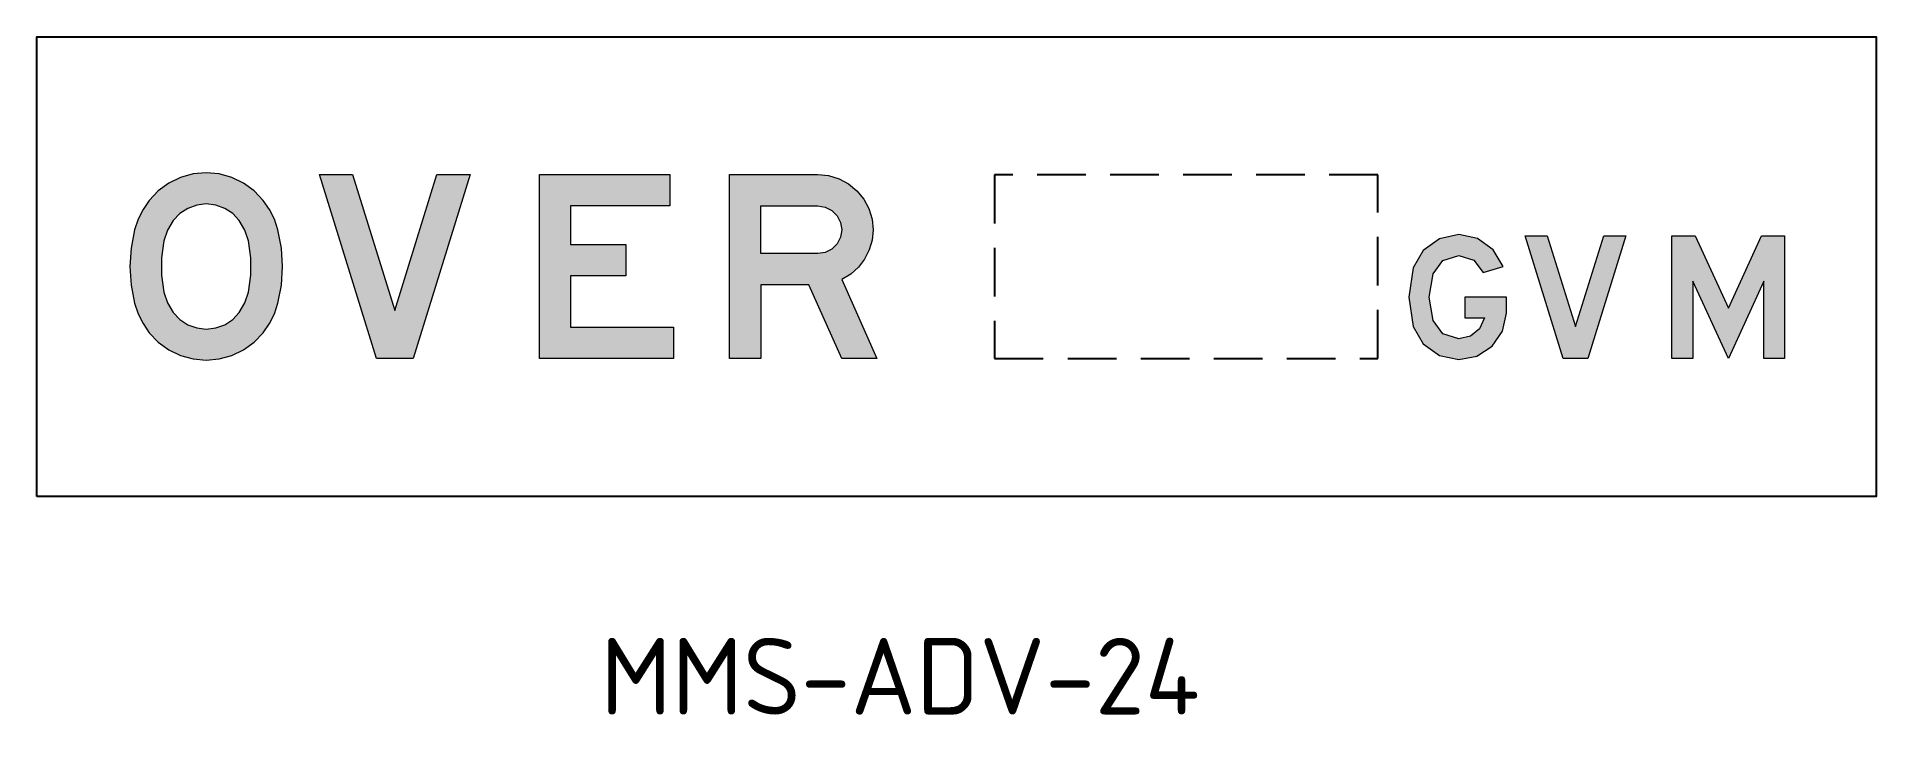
# Model space of a CAD drawing. Extents: x 132 to 252, y 193 to 238.
import ezdxf

# ---------------------------------------------------------------- set-up
doc = ezdxf.new("R2010")
doc.units = 0
doc.header["$LTSCALE"] = 0.5
doc.linetypes.add('HIDDEN', pattern=[9.525, 6.35, -3.175])
doc.layers.add('L25', color=1, linetype='CONTINUOUS')
doc.styles.add('ISO', font='iso3098b.shx')

msp = doc.modelspace()

# ---------------------------------------------------------------- hatches: boundary and pattern name
at = {"layer": 'L25'}
h = msp.add_hatch(color=256, dxfattribs=at)
h.paths.add_polyline_path([(165.1, 229.07), (173.62, 229.07), (173.62, 227.03), (167.14, 227.03), (167.14, 224.51), (170.74, 224.51), (170.74, 222.47), (167.14, 222.47), (167.14, 219.11), (173.86, 219.11), (173.86, 217.07), (165.1, 217.07)])
h.paths.add_polyline_path([(150.75, 229.07), (152.91, 229.07), (155.67, 220.19), (158.42, 229.07), (160.58, 229.07), (156.86, 217.07), (154.47, 217.07)])
h.paths.add_polyline_path([(183.27, 223.91), (179.55, 223.91), (179.55, 227.03), (183.27, 227.03), (183.75, 226.95), (184.19, 226.73), (184.53, 226.38), (184.75, 225.95), (184.83, 225.47), (184.75, 224.98), (184.53, 224.55), (184.19, 224.2), (183.75, 223.98)], flags=16)
h.paths.add_polyline_path([(184.83, 222.23), (187.11, 217.07), (184.83, 217.07), (182.67, 221.87), (179.55, 221.87), (179.55, 217.07), (177.51, 217.07), (177.51, 229.07), (183.27, 229.07), (183.97, 229), (184.65, 228.8), (185.27, 228.46), (185.82, 228.02), (186.27, 227.47), (186.6, 226.85), (186.8, 226.17), (186.87, 225.47), (186.81, 224.8), (186.62, 224.15), (186.32, 223.55), (185.91, 223.02), (185.41, 222.57)])
h.paths.add_polyline_path([(143.37, 218.99), (143.99, 219.06), (144.58, 219.27), (145.1, 219.61), (145.53, 220.07), (145.9, 220.69), (146.13, 221.39), (146.28, 222.5), (146.28, 223.63), (146.13, 224.75), (145.9, 225.44), (145.53, 226.07), (145.1, 226.52), (144.58, 226.86), (143.99, 227.07), (143.37, 227.15), (142.75, 227.07), (142.17, 226.86), (141.64, 226.52), (141.21, 226.07), (140.84, 225.44), (140.61, 224.75), (140.46, 223.63), (140.46, 222.5), (140.61, 221.39), (140.84, 220.69), (141.21, 220.07), (141.64, 219.61), (142.17, 219.27), (142.75, 219.06)], flags=16)
h.paths.add_polyline_path([(147.09, 218.75), (147.5, 219.34), (147.82, 219.98), (148.05, 220.67), (148.28, 221.86), (148.35, 223.07), (148.28, 224.27), (148.05, 225.47), (147.82, 226.15), (147.5, 226.79), (147.09, 227.38), (146.5, 228), (145.81, 228.51), (145.04, 228.88), (144.22, 229.11), (143.37, 229.19), (142.52, 229.11), (141.7, 228.88), (140.93, 228.51), (140.24, 228), (139.66, 227.38), (139.25, 226.79), (138.93, 226.15), (138.7, 225.47), (138.47, 224.27), (138.39, 223.07), (138.47, 221.86), (138.7, 220.67), (138.93, 219.98), (139.25, 219.34), (139.66, 218.75), (140.24, 218.13), (140.93, 217.63), (141.7, 217.26), (142.52, 217.04), (143.37, 216.96), (144.22, 217.04), (145.04, 217.26), (145.81, 217.63), (146.5, 218.13)])
h.paths.add_polyline_path([(159.82, 196.81), (165.8, 196.81), (165.8, 193.06), (159.82, 193.06)], flags=9)
h = msp.add_hatch(color=256, dxfattribs=at)
h.paths.add_polyline_path([(238.98, 225.07), (240.5, 225.07), (242.66, 220.35), (244.82, 225.07), (246.33, 225.07), (246.33, 217.07), (244.97, 217.07), (244.97, 222.11), (242.66, 217.07), (240.34, 222.11), (240.34, 217.07), (238.98, 217.07)])
h.paths.add_polyline_path([(229.41, 225.07), (230.85, 225.07), (232.69, 219.15), (234.53, 225.07), (235.97, 225.07), (233.49, 217.07), (231.89, 217.07)])
h.paths.add_polyline_path([(225.07, 225.15), (223.81, 224.87), (222.76, 224.11), (222.11, 222.99), (221.82, 221.07), (222.11, 219.15), (222.76, 218.03), (223.81, 217.27), (225.07, 216.99), (226.25, 217.22), (227.26, 217.87), (227.93, 218.86), (228.19, 220.03), (228.19, 221.07), (225.47, 221.07), (225.47, 219.71), (226.75, 219.71), (226.43, 219.01), (225.83, 218.52), (225.07, 218.35), (224.04, 218.68), (223.4, 219.55), (223.15, 221.07), (223.4, 222.59), (224.04, 223.46), (225.07, 223.79), (226.05, 223.48), (226.67, 222.67), (227.96, 223.06), (227.32, 224.15), (226.3, 224.89)])

# ---------------------------------------------------------------- linework, layer by layer
msp.add_lwpolyline([(132.32, 208.06), (132.32, 238.06), (252.3, 238.06), (252.3, 208.06)], close=True, dxfattribs=at)
at = {"layer": 'L25', "lineweight": 0}
for points in [[(147.09, 218.75), (147.5, 219.34), (147.82, 219.98), (148.05, 220.67), (148.28, 221.86), (148.35, 223.07), (148.28, 224.27), (148.05, 225.47), (147.82, 226.15), (147.5, 226.79), (147.09, 227.38), (146.5, 228), (145.81, 228.51), (145.04, 228.88), (144.22, 229.11), (143.37, 229.19), (142.52, 229.11), (141.7, 228.88), (140.93, 228.51), (140.24, 228), (139.66, 227.38), (139.25, 226.79), (138.93, 226.15), (138.7, 225.47), (138.47, 224.27), (138.39, 223.07), (138.47, 221.86), (138.7, 220.67), (138.93, 219.98), (139.25, 219.34), (139.66, 218.75), (140.24, 218.13), (140.93, 217.63), (141.7, 217.26), (142.52, 217.04), (143.37, 216.96), (144.22, 217.04), (145.04, 217.26), (145.81, 217.63), (146.5, 218.13)], [(150.75, 229.07), (152.91, 229.07), (155.67, 220.19), (158.42, 229.07), (160.58, 229.07), (156.86, 217.07), (154.47, 217.07), (150.75, 229.07)], [(165.1, 229.07), (173.62, 229.07), (173.62, 227.03), (167.14, 227.03), (167.14, 224.51), (170.74, 224.51), (170.74, 222.47), (167.14, 222.47), (167.14, 219.11), (173.86, 219.11), (173.86, 217.07), (165.1, 217.07), (165.1, 229.07)], [(184.83, 222.23), (187.11, 217.07), (184.83, 217.07), (182.67, 221.87), (179.55, 221.87), (179.55, 217.07), (177.51, 217.07), (177.51, 229.07), (183.27, 229.07), (183.97, 229), (184.65, 228.8), (185.27, 228.46), (185.82, 228.02), (186.27, 227.47), (186.6, 226.85), (186.8, 226.17), (186.87, 225.47), (186.81, 224.8), (186.62, 224.15), (186.32, 223.55), (185.91, 223.02), (185.41, 222.57)], [(143.37, 218.99), (143.99, 219.06), (144.58, 219.27), (145.1, 219.61), (145.53, 220.07), (145.9, 220.69), (146.13, 221.39), (146.28, 222.5), (146.28, 223.63), (146.13, 224.75), (145.9, 225.44), (145.53, 226.07), (145.1, 226.52), (144.58, 226.86), (143.99, 227.07), (143.37, 227.15), (142.75, 227.07), (142.17, 226.86), (141.64, 226.52), (141.21, 226.07), (140.84, 225.44), (140.61, 224.75), (140.46, 223.63), (140.46, 222.5), (140.61, 221.39), (140.84, 220.69), (141.21, 220.07), (141.64, 219.61), (142.17, 219.27), (142.75, 219.06)], [(183.27, 223.91), (179.55, 223.91), (179.55, 227.03), (183.27, 227.03), (183.75, 226.95), (184.19, 226.73), (184.53, 226.38), (184.75, 225.95), (184.83, 225.47), (184.75, 224.98), (184.53, 224.55), (184.19, 224.2), (183.75, 223.98)], [(225.07, 225.15), (223.81, 224.87), (222.76, 224.11), (222.11, 222.99), (221.82, 221.07), (222.11, 219.15), (222.76, 218.03), (223.81, 217.27), (225.07, 216.99), (226.25, 217.22), (227.26, 217.87), (227.93, 218.86), (228.19, 220.03), (228.19, 221.07), (225.47, 221.07), (225.47, 219.71), (226.75, 219.71), (226.43, 219.01), (225.83, 218.52), (225.07, 218.35), (224.04, 218.68), (223.4, 219.55), (223.15, 221.07), (223.4, 222.59), (224.04, 223.46), (225.07, 223.79), (226.05, 223.48), (226.67, 222.67), (227.96, 223.06), (227.32, 224.15), (226.3, 224.89)], [(229.41, 225.07), (230.85, 225.07), (232.69, 219.15), (234.53, 225.07), (235.97, 225.07), (233.49, 217.07), (231.89, 217.07), (229.41, 225.07)], [(238.98, 225.07), (240.5, 225.07), (242.66, 220.35), (244.82, 225.07), (246.33, 225.07), (246.33, 217.07), (244.97, 217.07), (244.97, 222.11), (242.66, 217.07), (240.34, 222.11), (240.34, 217.07), (238.98, 217.07), (238.98, 225.07)]]:
    msp.add_lwpolyline(points, close=True, dxfattribs=at)
at = {"layer": 'L25', "linetype": 'HIDDEN'}
msp.add_lwpolyline([(194.8, 217.06), (219.8, 217.06), (219.8, 229.06), (194.8, 229.06)], close=True, dxfattribs=at)

# ---------------------------------------------------------------- texts
at = {"layer": 'L25', "insert": (169.08, 198.83), "char_height": 5, "width": 83.3752, "attachment_point": 1, "style": 'ISO'}
msp.add_mtext('{\\C3;MMS-ADV-24}', dxfattribs=at)

doc.saveas('drawing.dxf')
